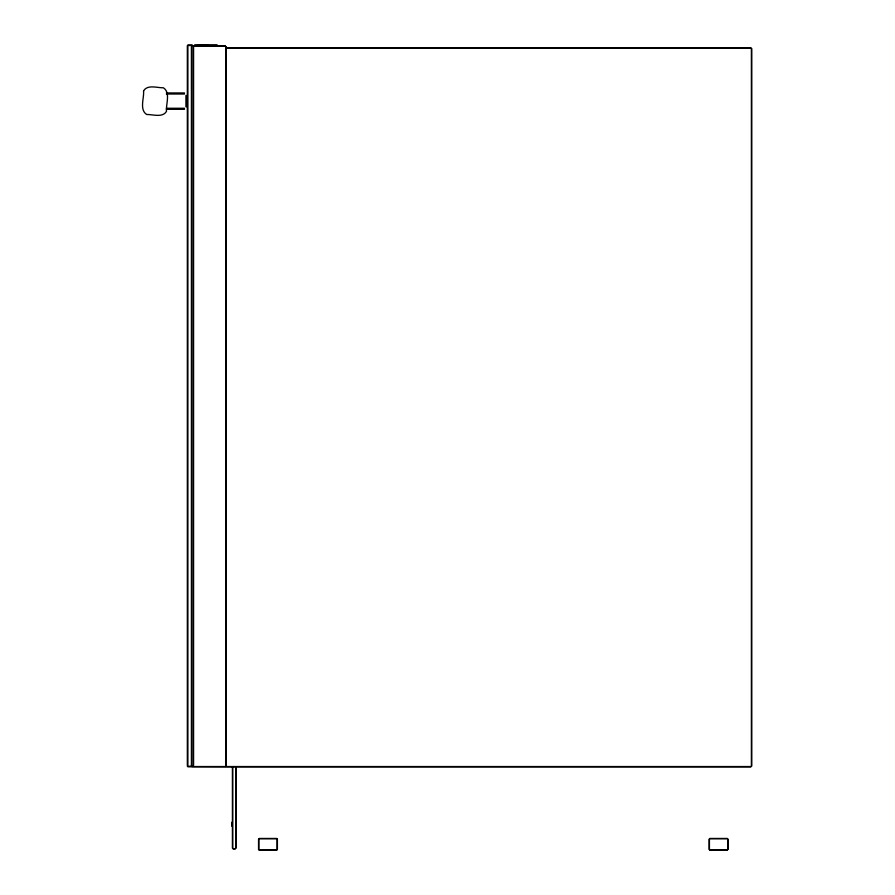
<?xml version="1.0" encoding="UTF-8"?>
<svg xmlns="http://www.w3.org/2000/svg" width="895" height="895" viewBox="0 0 895 895"><rect width="100%" height="100%" fill="white"/><g stroke="black" fill="none" stroke-linecap="round" stroke-linejoin="round"><path stroke-width="1.34" d="M187.335 45.522L187.894 44.951M188.666 44.951L192.235 44.951M197.627 44.996L208.009 44.996M194.618 45.153L217.205 45.153M194.618 45.287L217.205 45.287M188.666 45.522L192.235 45.522M191.877 45.824L225.406 45.824M191.877 46.182L225.406 46.182M226.122 47.726L750.916 47.726M226.122 48.084L750.916 48.084M166.403 92.957L184.504 92.957M166.403 94.009L184.504 94.009M166.403 108.261L184.504 108.261M166.403 109.313L184.504 109.313M188.666 766.254L192.235 766.254M191.877 766.545L225.406 766.545M226.122 766.545L750.916 766.545M188.666 766.814L225.406 766.903M226.122 766.903L750.916 766.903M259.17 838.458L276.768 838.458M709.78 838.458L727.378 838.458M259.17 838.716L276.768 838.716M709.78 838.716L727.378 838.716M233.136 848.639L235.273 848.639M233.136 848.952L235.273 848.952M259.17 849.892L276.768 849.892M709.78 849.892L727.378 849.892M259.17 850.149L276.768 850.149M709.78 850.149L727.378 850.149M187.335 766.254L187.894 766.814M751.744 48.554L751.744 766.075M751.386 48.554L751.386 766.075M727.993 839.074L727.993 849.534M727.736 839.074L727.736 849.534M709.422 839.074L709.422 849.534M709.164 839.074L709.164 849.534M277.383 839.074L277.383 849.534M277.126 839.074L277.126 849.534M258.823 839.074L258.823 849.534M258.554 839.074L258.554 849.534M236 766.668L236 848.225M235.687 766.668L235.687 848.225M232.722 766.668L232.722 848.225M232.42 766.668L232.42 848.225M232.085 822.583L232.085 825.604M231.973 822.471L231.973 825.716M231.827 822.427L231.827 825.761M231.682 822.471L231.682 825.716M226.234 46.652L226.234 766.075M225.887 46.652L225.887 766.075M193.577 46.294L193.577 765.482M193.007 46.294L193.007 765.482M191.407 46.652L191.407 766.075M187.894 46.294L187.894 765.482M187.335 46.294L187.335 765.482M186.977 95.429L186.977 106.841M185.936 95.429L185.936 106.841M143.569 90.865C144.274 98.114 139.206 109.615 146.657 114.493C152.866 114.347 162.521 117.983 166.481 111.405C165.776 104.156 170.833 92.655 163.393 87.777C157.173 87.923 147.518 84.287 143.569 90.865"/></g></svg>
